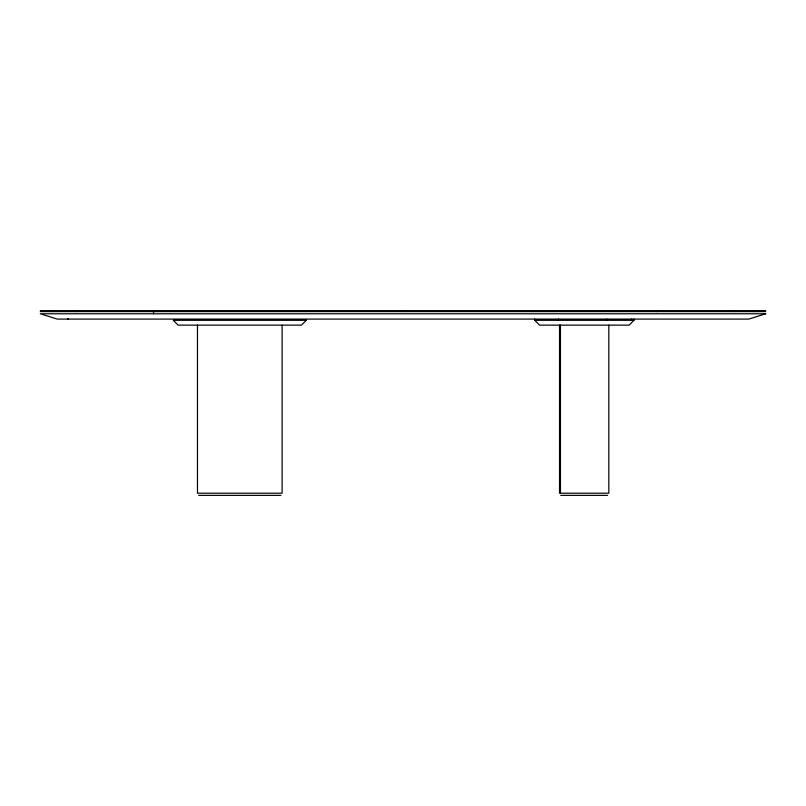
<?xml version="1.0" encoding="UTF-8"?>
<svg xmlns="http://www.w3.org/2000/svg" width="806" height="806" viewBox="0 0 806 806"><rect width="100%" height="100%" fill="white"/><g stroke="black" fill="none" stroke-linecap="round" stroke-linejoin="round"><path stroke-width="1.21" d="M633.979 319.095L633.979 320.304L629.143 325.14L539.567 325.14L534.741 320.304L534.741 319.095M40.3 310.632L765.7 310.632M40.3 311.6L765.7 311.6M534.741 320.304L633.979 320.304M198.689 495.368L280.901 495.368M560.734 495.368L607.613 495.368M67.603 318.803L68.51 319.095M753.963 310.632L753.963 311.6M733.883 310.632L733.883 311.6M656.628 310.632L656.628 311.6M631.441 319.095L631.441 320.304M608.822 325.14L608.822 493.191L559.525 493.191L559.525 325.14M606.847 319.095L606.847 320.304M560.462 325.14L560.462 493.191M558.498 319.095L558.498 320.304M405.086 310.632L405.086 311.6M282.11 325.14L282.11 493.191L197.48 493.191L197.48 325.14M153.543 310.632L153.543 313.776M76.298 310.632L76.298 311.6M52.037 310.632L52.037 311.6M306.29 320.304L301.454 325.14L178.126 325.14L173.29 320.304L306.29 320.304M765.7 313.776L748.774 319.095L57.226 319.095L40.3 313.776L765.7 313.776"/></g></svg>
